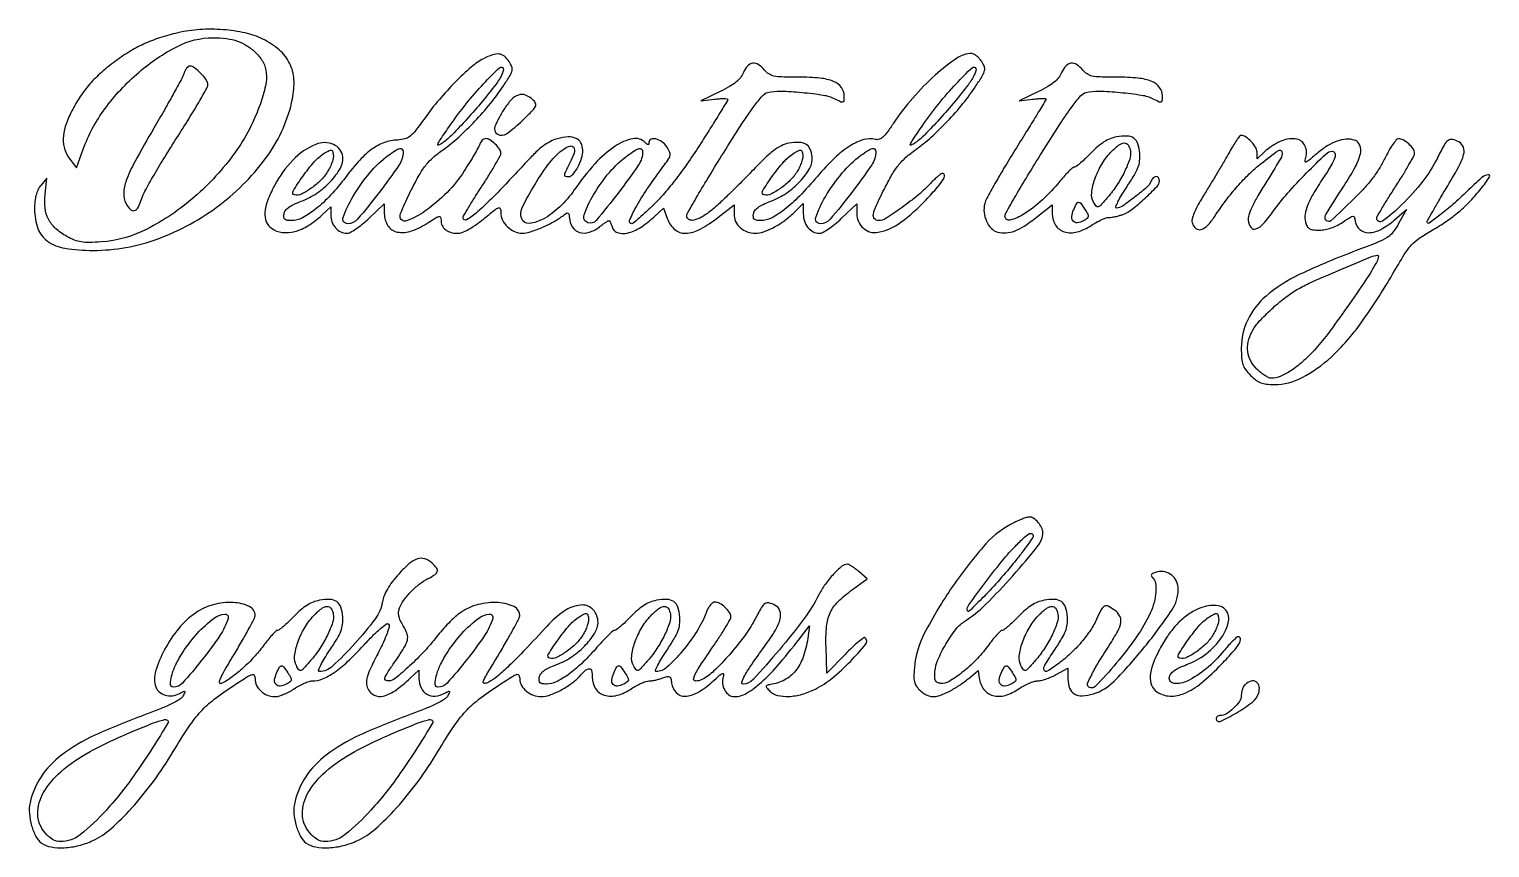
# Model space of a CAD drawing. Extents: x 50 to 514, y 34 to 706.
# Drawn here: x 50.3 to 513.9, y 446.1 to 705.7 of the extents above; entities that cross this region are included whole.
import ezdxf

# ---------------------------------------------------------------- set-up
doc = ezdxf.new("R2010")
doc.units = 0

msp = doc.modelspace()

# ---------------------------------------------------------------- linework, layer by layer
for points in [[(97.5, 704.578383, 0.021773), (91.70303, 702.966332, 0.029142), (86.621302, 700.977533, 0.029708), (81.882244, 698.445493, 0.024088), (77.119597, 695.199291, 0.022585), (72.687407, 691.529335, 0.032265), (69.135353, 687.862723, 0.033322), (66.169117, 683.865453, 0.026587), (63.507923, 679.202708, 0.040916), (61.735857, 674.812946, 0.069676), (61.095777, 670.91511, 0.08313), (61.585541, 667.495235, 0.089839), (63.160904, 664.522573), (65.321809, 661.775428), (67.44807, 667.647598, -0.072333), (74.302932, 680.443025, -0.056173), (85.064473, 692.030429, -0.058957), (97.324705, 700.28073, -0.119197), (108.569257, 703, -0.029773), (112.939409, 702.739541, -0.05372), (116.431239, 701.93522, -0.059692), (119.417814, 700.481572, -0.047443), (122.237547, 698.261221, -0.078069), (124.557469, 695.229249, -0.102681), (125.559944, 691.902233, -0.077502), (125.28307, 687.756055, -0.028335), (123.664865, 682.086521, -0.072939), (115.562903, 666.535629, -0.057506), (102.736317, 652.510996, -0.059708), (87.724165, 642.332371, -0.101628), (73.181748, 638.245117, -0.012882), (69.290423, 638.067294, -0.044154), (66.767543, 638.239998, -0.05656), (64.656841, 638.82324, -0.03237), (62.271016, 639.967837, -0.054667), (58.678528, 642.539375, -0.090837), (56.404453, 645.474711, -0.091593), (55.329884, 649.007425, -0.05639), (55.330114, 653.366696), (55.911169, 658.5), (53.955584, 656.139216, 0.059531), (53.063842, 654.756743, 0.049987), (52.458855, 653.120055, 0.041304), (52.1116, 651.116475, 0.022267), (52, 648.611722, 0.085814), (53.059522, 642.483816, 0.154655), (56.112592, 638.461815, 0.116221), (61.650396, 636.229238, 0.037849), (70.5, 635.553989, 0.088907), (91.185432, 639.250944, 0.073856), (110.813322, 650.015764, 0.07578), (126.019881, 665.68445, 0.103969), (133.862385, 683.631798, 0.065511), (134.318088, 689.78371, 0.101396), (132.958258, 694.916152, 0.100547), (129.677909, 699.129604, 0.063546), (124.455823, 702.565415, 0.059214), (118.831922, 704.534097, 0.03599), (111.854011, 705.563643, 0.034784), (104.446476, 705.600667, 0.04081)], [(194.5, 696.348754, 0.057674), (190.612456, 693.702446, 0.019096), (185.559693, 688.985192, 0.018945), (180.381063, 683.355094, 0.022199), (175.924979, 677.629804, -0.008707), (172.935234, 673.566981, -0.059812), (171.209004, 671.791366, -0.104766), (169.536594, 670.93921, -0.053556), (167.198485, 670.572752, 0.073844), (163.014139, 669.742479, 0.070005), (159.167343, 667.724702, 0.053139), (155.225286, 664.203675, 0.022199), (150.677384, 658.706597, -0.02483), (145.957899, 653.062829, -0.03782), (141.281762, 648.714428, -0.044951), (136.988611, 645.879228, -0.124084), (133.500274, 645, -0.033672), (132.153085, 645.090828, -0.152472), (131.448193, 645.420313, -0.19005), (131.142814, 646.044017, -0.057428), (131.180449, 647.117633, -0.12207), (131.630703, 648.204615, -0.075145), (132.615444, 649.188852, -0.050691), (134.22997, 650.143176, -0.01914), (136.654076, 651.151736, 0.061192), (141.608166, 653.719728, 0.054414), (146.013907, 657.500304, 0.059132), (149.056724, 661.63207, 0.155271), (149.810157, 665.192071, 0.275354), (146.863801, 669.174957, 0.200375), (141.223077, 669.180492, 0.103079), (134.042435, 664.268326, 0.069036), (128.17984, 656.186035, 0.029795), (125.946085, 651.316995, 0.075247), (125.096407, 647.523326, 0.114473), (125.55348, 644.651384, 0.144494), (127.222506, 642.556704, 0.123355), (130.605497, 641.261881, 0.095025), (134.562335, 641.536951, 0.076363), (138.868909, 643.415465, 0.047134), (143.25, 646.801253), (146, 649.374182), (146, 646.75852, 0.090108), (146.393939, 644.590342, 0.091946), (147.524434, 642.716468, 0.097124), (149.190003, 641.447817, 0.114826), (151.11427, 641, 0.126571), (152.171508, 641.271989, 0.021546), (153.962745, 642.362072, 0.022319), (156.000399, 643.861563, 0.018248), (158.042841, 645.636842), (163, 650.273684), (163, 647.20827, 0.147009), (164.156115, 643.361128, 0.201652), (167.126803, 641.376495, 0.135301), (171.686343, 641.732686, 0.059489), (177.140174, 644.474065, -0.006976), (179.432693, 645.945607, -0.092071), (180.366115, 646.310954, -0.353202), (180.826446, 646.065656, -0.100877), (181, 645.214188, 0.103558), (181.363473, 643.478078, 0.118879), (182.385833, 642.131576, 0.104863), (184.025818, 641.286564, 0.066803), (186.161086, 641, 0.089176), (187.690211, 641.27491, 0.035544), (189.636412, 642.160006, 0.029321), (191.906616, 643.572287, 0.0171), (194.461086, 645.511507, -0.003502), (198.09265, 648.427385, -0.080927), (199.249563, 649.071504, -0.42737), (199.804747, 648.795581, -0.075594), (200, 647.511507, 0.113022), (200.541782, 645.145315, 0.088957), (202.090195, 643.010983, 0.087855), (204.304479, 641.526894, 0.106195), (206.75, 641.021962, 0.074124), (209.275373, 641.419054, 0.024403), (212.812841, 642.72132, 0.024594), (216.477437, 644.494746, 0.034514), (219.538582, 646.452054, -0.013427), (220.785192, 647.325259, -0.210524), (221.285978, 647.410808, -0.296274), (221.584329, 647.089865, -0.024424), (221.732452, 645.901691, 0.127197), (222.741092, 642.939795, 0.175335), (224.971915, 641.270518, 0.151378), (228.029991, 641.286476, 0.090451), (231.272871, 643, -0.008447), (232.281509, 643.766173, -0.011881), (233.208292, 644.4125, -0.008217), (233.996919, 644.916625, -0.138971), (234.291098, 645, -0.250493), (234.506323, 644.884956, -0.03149), (234.780653, 644.4125, -0.030968), (235.054801, 643.766228, -0.020878), (235.289749, 643, 0.255154), (236.989767, 641.194893, 0.137585), (240.130008, 641.062079, 0.083296), (244.275352, 642.801973, 0.048422), (248.548721, 646.121074), (251.597442, 649.002159), (252.862333, 645.504166, 0.132981), (255.200859, 642.168103, 0.183786), (258.624887, 640.989603, 0.117934), (263.20461, 642.241382, 0.041848), (268.903741, 646.018146), (274, 650.046507), (274, 647.079957, 0.110199), (274.518464, 644.756131, 0.10038), (275.9853, 642.782375, 0.095202), (278.181548, 641.46062, 0.08821), (280.772166, 641, 0.081572), (283.371831, 641.426961, 0.039814), (286.469157, 642.755346, 0.036287), (289.70554, 644.772158, 0.032363), (292.75, 647.30812), (296, 650.392334), (296, 647.267595, 0.076621), (296.376826, 644.823019, 0.094915), (297.469091, 642.800388, 0.105447), (299.12374, 641.472528, 0.117067), (301.11427, 641, 0.126571), (302.171508, 641.271989, 0.021546), (303.962745, 642.362072, 0.022319), (306.000399, 643.861563, 0.018248), (308.042841, 645.636842), (313, 650.273684), (313, 647.20827, 0.21397), (315.076313, 642.578528, 0.235484), (319.789606, 641.298975, 0.110468), (326.957265, 644.478362, 0.04533), (334.942964, 651.598182, 0.008207), (338.586703, 655.6238, 0.04033), (340.412318, 658.082887, 0.140741), (340.788526, 659.399341, 0.413836), (340.187091, 660, 0.161046), (339.724488, 659.847032, 0.014402), (338.750204, 659.079104, 0.017597), (337.621347, 658.065826, 0.012823), (336.437091, 656.865035, -0.031588), (332.524336, 653.184552, -0.017399), (327.319588, 649.171174, -0.012254), (322.183668, 645.675806, -0.144254), (319.889991, 645, -0.224577), (318.58837, 645.615681, -0.22471), (318.239099, 647.012217, -0.060945), (319.177112, 649.854709, -0.007808), (322.012526, 655.634205, -0.014587), (324.342697, 659.890582, -0.037908), (326.331265, 662.761153, -0.043198), (328.56932, 665.078655, -0.024376), (331.639746, 667.5, 0.02875), (336.608605, 671.489394, 0.019752), (341.780141, 676.539065, 0.019398), (346.666979, 682.121764, 0.023518), (350.783569, 687.729859, 0.008058), (352.92107, 691.064161, 0.080951), (353.551243, 692.586811, 0.153232), (353.459802, 693.83298, 0.050717), (352.605154, 695.479859, 0.038538), (351.861268, 696.444151, 0.041198), (350.993396, 697.259709, 0.044971), (350.134997, 697.824688, 0.12368), (349.437109, 698, 0.152014), (344.759904, 696.544361, 0.031157), (337.872859, 691.135775, 0.031677), (330.70648, 683.883476, 0.03276), (324.600284, 675.861316, -0.012473), (322.633971, 673.048287, -0.05085), (321.234317, 671.504942, -0.094563), (320.057984, 670.793391, -0.154005), (318.902447, 670.735762, 0.136021), (315.158805, 670.681083, 0.070318), (310.862103, 668.734437, 0.050748), (305.98885, 664.895685, 0.023665), (300.47265, 659.031822, -0.015791), (294.765251, 652.770064, -0.034643), (289.940081, 648.444604, -0.046321), (285.841054, 645.822983, -0.119675), (282.451889, 645, -0.035049), (281.137008, 645.092284, -0.153752), (280.442961, 645.423494, -0.187807), (280.141968, 646.04797, -0.056967), (280.180449, 647.117633, -0.12207), (280.630703, 648.204615, -0.075145), (281.615444, 649.188852, -0.050691), (283.22997, 650.143176, -0.01914), (285.654076, 651.151736, 0.061192), (290.608166, 653.719728, 0.054414), (295.013907, 657.500304, 0.059132), (298.056724, 661.63207, 0.155271), (298.810157, 665.192071, 0.079287), (298.148367, 667.702393, 0.156788), (296.793036, 669.225889, 0.131485), (294.61357, 669.831966, 0.048841), (291.417418, 669.550485, 0.06899), (289.021323, 668.747909, 0.049041), (286.616522, 667.243666, 0.029651), (283.610485, 664.627002, 0.007312), (279.004176, 659.97655, -0.004901), (275.46318, 656.36696, -0.004917), (271.856147, 652.831664, -0.004811), (268.650578, 649.809855, -0.019543), (266.612495, 648.06798, -0.034882), (263.723586, 646.098439, -0.078806), (261.263059, 645.140251, -0.167518), (259.681232, 645.327594, -0.287813), (259, 646.413021, -0.130524), (259.263166, 647.403958, -0.001787), (262.415366, 652.874643, -0.004903), (266.170655, 659.194989, -0.003189), (270.626777, 666.425788, -0.003709), (276.498454, 675.665681, -0.014907), (280.294932, 681.175587, -0.01993), (283.017262, 684.590732, -0.154217), (284.734702, 685.648262, -0.069202), (288.728502, 686.080147, -0.015576), (295.567928, 685.658218, -0.015108), (302.34943, 684.820033, -0.077543), (305.950459, 683.674601, 0.008839), (307.935832, 682.727618, 0.178876), (308.590829, 682.67947, 0.307268), (308.928183, 683.084949, 0.024435), (309, 684.553592, 0.16588), (308.083236, 687.240887, 0.131504), (305.629049, 689.113377, 0.074424), (301.275854, 690.186404, 0.023279), (294.543979, 690.5, -0.006322), (289.22664, 690.567234, -0.044751), (286.663695, 690.862577, -0.092132), (285.045219, 691.523924, -0.079744), (283.67742, 692.75, 0.077139), (281.780316, 694.468335, 0.177509), (279.932807, 694.902203, 0.183536), (278.285641, 694.036845, 0.083024), (276.973879, 691.936939, -0.06885), (276.033135, 690.332017, -0.05497), (274.624869, 688.90131, -0.041273), (272.570035, 687.492581, -0.017372), (269.602559, 685.933566), (263.5, 682.993253), (267.75, 683.508444, -0.012245), (269.379654, 683.665609, -0.020666), (270.751562, 683.707227, -0.016135), (271.815034, 683.661185, -0.392259), (272, 683.461692, -0.137628), (271.88551, 683.05363, -0.000613), (269.514192, 679.171108, -0.002867), (266.781652, 674.76638, -0.001799), (263.537676, 669.64456, -0.009361), (259.518251, 663.601125, -0.012129), (255.597509, 658.222453, -0.013489), (251.912983, 653.676544, -0.024399), (248.62423, 650.194686, -0.004245), (246.109231, 647.820367, -0.006592), (243.895825, 645.819689, -0.00247), (241.97241, 644.143456, -0.179878), (241.586554, 644, -0.529513), (240.87307, 645.050003, -0.031881), (242.811524, 649.15838, -0.024051), (246.460527, 655.074247, -0.010047), (251.913053, 662.697619, 0.015204), (253.326509, 664.717517, 0.114688), (253.725336, 665.804076, 0.146789), (253.550903, 666.832026, 0.030123), (252.626278, 668.447619, 0.091722), (251.117692, 670.025431, 0.097557), (249.175406, 670.917127, 0.161082), (247.654023, 670.789755, 0.300551), (247, 669.8, -0.051663), (246.943785, 669.257401, -0.354955), (246.75, 669.1, -0.180052), (246.421376, 669.222304, -0.018208), (245.8, 669.8, 0.254951), (241.836485, 670.966085, 0.094498), (236.302468, 668.61608, 0.061779), (229.854489, 663.035523, 0.032835), (223.301142, 654.735481, -0.051748), (218.71815, 649.361196, -0.065208), (213.443892, 645.507041, -0.099025), (209.012393, 644.119556, -0.339848), (206.602057, 645.594638, -0.208245), (206.757083, 649.09868, -0.022348), (210.741461, 656.400328, -0.02773), (215.601709, 663.50977, -0.076318), (219.977618, 667.696877, -0.081699), (222.002264, 668.669843, -0.367337), (223.111903, 668.175464, -0.193966), (223.224065, 666.436745, -0.0382), (221.996136, 663.492422, 0.002564), (220.391018, 660.303773, 0.086613), (220.150097, 659.491783, 0.386062), (220.421667, 659.112373, 0.053225), (221.47432, 659, 0.223131), (222.889412, 659.664591, 0.049848), (224.420688, 661.93661, 0.049112), (225.604761, 664.774448, 0.074421), (226, 667.415156, 0.127164), (225.424675, 669.640717, 0.162853), (223.874103, 671.062181, 0.118617), (221.345366, 671.530129, 0.052519), (217.970939, 670.992175, 0.054382), (215.774966, 670.136163, 0.040042), (213.561627, 668.747312, 0.031249), (211.126532, 666.684126, 0.014552), (208.225116, 663.729473, -0.004479), (198.492606, 653.410567, -0.020725), (192.572486, 647.735878, -0.047907), (189.131946, 645.242837, -0.579924), (188, 645.89056, -0.132771), (188.164249, 646.498198, -0.002797), (189.7625, 649.203657, -0.006289), (191.700667, 652.352427, -0.004172), (194, 655.918616, 0.006152), (196.298783, 659.515147, 0.00885), (198.2375, 662.758828, 0.005309), (199.781294, 665.516158, 0.1256), (200, 666.373068, 0.155882), (199.579536, 667.688955, 0.047892), (198.19706, 669.283567, 0.048028), (196.523423, 670.595513, 0.143181), (195.139875, 671, 0.125224), (194.633079, 670.871052, 0.066005), (194.105018, 670.485937, 0.059213), (193.636751, 669.91923, 0.056558), (193.305778, 669.25, -0.040348), (192.835219, 668.215633, -0.004868), (191.596336, 666.038419, -0.005763), (190.066312, 663.477793, -0.004714), (188.373121, 660.774403, -0.052601), (182.927646, 653.958369, -0.04419), (175.871954, 647.975698, -0.065734), (170.079809, 644.933074, -0.521628), (168, 646.384205, -0.096268), (168.171732, 647.267889, -0.00635), (169.178679, 649.672377, -0.009007), (170.475555, 652.520403, -0.0066), (172.012526, 655.634205, -0.014587), (174.342697, 659.890582, -0.037908), (176.331265, 662.761153, -0.043198), (178.56932, 665.078655, -0.024376), (181.639746, 667.5, 0.02875), (186.608605, 671.489394, 0.019752), (191.780141, 676.539065, 0.019398), (196.666979, 682.121764, 0.023518), (200.783569, 687.729859, 0.008058), (202.92107, 691.064161, 0.080951), (203.551243, 692.586811, 0.153232), (203.459802, 693.83298, 0.050717), (202.605154, 695.479859, 0.077733), (201.102629, 697.141369, 0.144405), (199.438593, 697.832436, 0.111584), (197.357913, 697.591142, 0.036202)], [(99.430095, 691.75, -0.047355), (98.808338, 690.271809, -0.002426), (96.325807, 685.702035, -0.003848), (93.302361, 680.299282, -0.00278), (89.851858, 674.320757, 0.006558), (83.807048, 663.661966, 0.037263), (81.100516, 657.73368, 0.077168), (80.288335, 653.722155, 0.135095), (81.032015, 650.440179, 0.063552), (82.395737, 648.523203, 0.290982), (83.655995, 648.18902, 0.203294), (84.853197, 649.214397, 0.035679), (86.005826, 652.017652, -0.046014), (87.035831, 654.382717, -0.005569), (89.82791, 659.329621, -0.006578), (93.296669, 665.140961, -0.005374), (97.155211, 671.267652, 0.004347), (100.920396, 677.218971, 0.006504), (104.096152, 682.488356, 0.003046), (106.702449, 687.00584, 0.128303), (106.989326, 688.075686, 0.157345), (106.503596, 689.616635, 0.037968), (104.771784, 691.700538, 0.037771), (102.750425, 693.495006, 0.164075), (101.252936, 694, 0.163202), (100.773647, 693.839277, 0.060772), (100.256235, 693.339062, 0.05199), (99.782307, 692.61096, 0.042428)], [(198.402828, 688.217743, -0.013573), (194.188276, 682.89951, -0.009943), (189.238895, 677.224014, -0.008968), (184.540277, 672.230538, -0.044805), (181.623118, 669.731637, -0.044079), (180.233855, 668.916382, -0.685684), (179.952291, 669.183744, -0.051226), (180.727812, 670.626546, -0.002324), (183.903788, 675.266726, -0.018494), (188.980364, 682.058868, -0.018754), (194.522496, 688.424712, -0.012518), (199.545154, 693.513341, -0.550412), (200.756053, 693.217743, -0.16388), (200.756178, 692.496286, -0.028806), (200.243042, 691.220063, -0.02855), (199.437657, 689.73515, -0.022237)], [(348.402828, 688.217743, -0.013573), (344.188276, 682.89951, -0.009943), (339.238895, 677.224014, -0.008968), (334.540277, 672.230538, -0.044805), (331.623118, 669.731637, -0.044079), (330.233855, 668.916382, -0.685684), (329.952291, 669.183744, -0.051226), (330.727812, 670.626546, -0.002324), (333.903788, 675.266726, -0.018494), (338.980364, 682.058868, -0.018754), (344.522496, 688.424712, -0.012518), (349.545154, 693.513341, -0.550412), (350.756053, 693.217743, -0.16388), (350.756178, 692.496286, -0.028806), (350.243042, 691.220063, -0.02855), (349.437657, 689.73515, -0.022237)], [(377.973879, 691.936939, -0.06885), (377.033135, 690.332017, -0.05497), (375.624869, 688.90131, -0.041273), (373.570035, 687.492581, -0.017372), (370.602559, 685.933566), (364.5, 682.993253), (368.75, 683.508444, -0.010492), (370.379689, 683.671382, -0.017705), (371.751562, 683.730768, -0.012078), (372.835524, 683.7131, -0.402414), (373, 683.541832, -0.136862), (372.901096, 683.187272, -0.000361), (370.246039, 678.805692, -0.002184), (367.218956, 673.86706, -0.001356), (363.624814, 668.095379, 0.004533), (359.984109, 662.165273, 0.006103), (356.803118, 656.727859, 0.004287), (354.238291, 652.126931, 0.063604), (353.567175, 650.411624, 0.089781), (353.38037, 647.620289, 0.077682), (354.156764, 644.785336, 0.084118), (355.673044, 642.521726, 0.142668), (357.626589, 641.378872, 0.077069), (360.349691, 641.127441, 0.075023), (363.047985, 641.706871, 0.055418), (366.080417, 643.254936, 0.021542), (369.903741, 646.018146), (375, 650.046507), (375, 647.178241, 0.143397), (376.064396, 643.543195, 0.180119), (378.850041, 641.448849, 0.141232), (382.919068, 641.417722, 0.080995), (387.404862, 643.5, -0.021456), (388.954013, 644.456897, -0.022213), (390.561988, 645.265625, -0.022603), (392.010359, 645.838064, -0.082987), (392.979309, 646, 0.037383), (393.884063, 646.06774, 0.01644), (395.065713, 646.285622, 0.016164), (396.309634, 646.599994, 0.020866), (397.427227, 646.972332, 0.075251), (400.35768, 648.625155, 0.020096), (404.451868, 652.101355, 0.01467), (408.275892, 655.835236, 0.194391), (409, 657.62736, 0.153658), (408.693638, 658.600716, 0.262771), (407.947128, 658.958572, 0.187255), (407.025975, 658.528127, 0.099584), (406.342149, 657.449243, -0.122334), (405.079206, 655.641728, -0.014485), (401.268692, 652.50634, -0.013128), (397.272117, 649.572238, -0.152933), (395.444993, 649, -0.518943), (395.189925, 649.3623, -0.025912), (395.850062, 650.942299, -0.023597), (397.005564, 653.084022, -0.012189), (398.638824, 655.652865, 0.011479), (400.994465, 659.346302, 0.043088), (402.210661, 661.809299, 0.062852), (402.744828, 663.927732, 0.049144), (402.800028, 666.30102, 0.059098), (402.199962, 669.371248, 0.161802), (400.910919, 671.132178, 0.151769), (398.762034, 671.836756, 0.050094), (395.413241, 671.553081, 0.049712), (393.377432, 670.958953, 0.044966), (391.424986, 669.95939, 0.038524), (389.432188, 668.47552, 0.022236), (387.266825, 666.411166, -0.010429), (385.576026, 664.721276, -0.01479), (383.998119, 663.29578, -0.010786), (382.643403, 662.192304, -0.167021), (382.083774, 662, 0.182134), (381.54198, 661.79587, 0.012611), (380.322236, 660.668958, 0.016636), (378.912436, 659.204684, 0.011676), (377.420916, 657.468793, -0.034387), (371.860361, 651.56208, -0.045365), (366.004105, 647.052936, -0.077218), (361.639632, 645.148929, -0.491727), (360, 646.413021, -0.130524), (360.263166, 647.403958, -0.001787), (363.415366, 652.874643, -0.004903), (367.170655, 659.194989, -0.003189), (371.626777, 666.425788, -0.003709), (377.498454, 675.665681, -0.014907), (381.294932, 681.175587, -0.01993), (384.017262, 684.590732, -0.154217), (385.734702, 685.648262, -0.069202), (389.728502, 686.080147, -0.015576), (396.567928, 685.658218, -0.015108), (403.34943, 684.820033, -0.077543), (406.950459, 683.674601, 0.008839), (408.935832, 682.727618, 0.178876), (409.590829, 682.67947, 0.307268), (409.928183, 683.084949, 0.024435), (410, 684.553592, 0.16588), (409.083236, 687.240887, 0.131504), (406.629049, 689.113377, 0.074424), (402.275854, 690.186404, 0.023279), (395.543979, 690.5, -0.006322), (390.22664, 690.567234, -0.044751), (387.663695, 690.862577, -0.092132), (386.045219, 691.523924, -0.079744), (384.67742, 692.75, 0.077139), (382.780316, 694.468335, 0.177509), (380.932807, 694.902203, 0.183536), (379.285641, 694.036845, 0.083024)], [(200.950653, 680.261135, 0.043161), (198.119349, 674.808147, 0.37542), (198.925459, 672.42082, 0.295675), (201.818338, 672.56005, 0.036656), (206.894115, 676.803647, 0.005966), (210.040726, 679.926125, 0.079105), (210.986795, 681.252901, 0.233126), (210.990268, 682.249306, 0.09545), (210.155023, 683.359707, 0.094414), (207.787819, 684.802249, 0.172621), (205.554248, 684.840556, 0.128131), (203.327602, 683.383004, 0.042813)], [(169, 666.871727, -0.150617), (167.706547, 662.67529, -0.014478), (161.365155, 653.921517, -0.012201), (154.495499, 645.431291, -0.219978), (151.399657, 644, -0.517189), (149.956314, 646.038133, -0.049418), (153.011252, 652.575067, -0.040244), (158.379178, 660.15206, -0.059657), (164.300393, 665.721623, -0.015413), (166.567806, 667.288904, -0.083689), (167.935254, 667.878363, -0.263938), (168.67277, 667.669398, -0.197144)], [(245, 666.871727, -0.151086), (243.695168, 662.652122, -0.014154), (237.232919, 653.753774, -0.010477), (230.214956, 645.028516, -0.309875), (227.614711, 644.304716, -0.419327), (226.40253, 646.832244, -0.046992), (229.419976, 653.227775, -0.043187), (234.491017, 660.314867, -0.057004), (240.300393, 665.721623, -0.015413), (242.567806, 667.288904, -0.083689), (243.935254, 667.878363, -0.263938), (244.67277, 667.669398, -0.197144)], [(319, 666.871727, -0.150617), (317.706547, 662.67529, -0.014478), (311.365155, 653.921517, -0.012201), (304.495499, 645.431291, -0.219978), (301.399657, 644, -0.517189), (299.956314, 646.038133, -0.049418), (303.011252, 652.575067, -0.040244), (308.379178, 660.15206, -0.059657), (314.300393, 665.721623, -0.015413), (316.567806, 667.288904, -0.083689), (317.935254, 667.878363, -0.263938), (318.67277, 667.669398, -0.197144)], [(399.823738, 667.139719, -0.118531), (399.58294, 664.474202, -0.032248), (397.961177, 660.534776, -0.031567), (395.537726, 656.283593, -0.032907), (392.628657, 652.433151, -0.005632), (390.378103, 649.888164, -0.125257), (389.562667, 649.346617, -0.324899), (388.922362, 649.538572, -0.039986), (388.08503, 650.84112, -0.154216), (387.524475, 653.830295, -0.053207), (388.525197, 658.163547, -0.049631), (390.640699, 662.746554, -0.056184), (393.546976, 666.618487, -0.034298), (396.023244, 668.907363, -0.149773), (397.854586, 669.639223, -0.276097), (399.113089, 669.022083, -0.107976)], [(431.233854, 666.75, -0.005167), (429.784303, 664.202906, -0.00215), (427.777155, 660.793086, -0.002127), (425.596041, 657.15918, -0.002748), (423.561687, 653.843484, 0.01018), (421.365119, 650.141069, 0.029457), (420.052658, 647.466586, 0.042906), (419.413673, 645.482399, 0.134076), (419.470329, 644.093484, 0.155234), (420.613603, 642.476178, 0.240485), (422.262502, 642.183893, 0.130013), (424.320787, 643.460453, 0.043937), (426.527449, 646.25, -0.015676), (430.100844, 651.332501, -0.018752), (433.787974, 655.876812, -0.020071), (437.547802, 659.838411, -0.025425), (441.339798, 663.167932, -0.012349), (446.801142, 667.276854, -0.555003), (447.886118, 666.827013, -0.177988), (447.471993, 664.648815, -0.005114), (442.451451, 656.467373, 0.009952), (440.004856, 652.392504, 0.022265), (438.349221, 649.183354, 0.02781), (437.368133, 646.699426, 0.109643), (437.201451, 645.073331, 0.132116), (438.092873, 642.83485, 0.336181), (439.673522, 642.379491, 0.122582), (442.053004, 644.049935, 0.02375), (445.329106, 648.208309, -0.026649), (449.682771, 653.669059, -0.013374), (455.71827, 660.107539, -0.006658), (461.894511, 666.188558, -0.193438), (463.913446, 667, -0.327061), (464.731096, 666.401094, -0.160041), (464.716149, 665.038818, -0.052949), (463.557166, 662.53922, -0.011696), (461.031159, 658.540015, 0.011946), (457.788404, 653.400359, 0.03937), (456.009512, 649.812243, 0.061587), (455.268218, 647.009198, 0.095647), (455.405772, 644.519411, 0.057324), (455.904087, 643.197241, 0.144485), (456.607345, 642.460183, 0.106956), (457.743303, 642.097836, 0.023923), (459.786918, 642, 0.045534), (461.598635, 642.165334, 0.03552), (463.513217, 642.660372, 0.034187), (465.417624, 643.448485, 0.034044), (467.199663, 644.489707, -0.005071), (469.667339, 646.130201, -0.122702), (470.443229, 646.398028, -0.351011), (470.889232, 646.101368, -0.040251), (471.181798, 644.841834, 0.177123), (472.639784, 642.162741, 0.191181), (475.430153, 641.16312, 0.1174), (479.328823, 642.231777, 0.053884), (483.677803, 645.264449), (487.392286, 648.5), (484.946143, 644.044042, -0.04047), (483.15604, 641.329217, -0.085137), (481.291826, 639.636931, -0.046778), (478.330978, 638.118956, -0.005668), (471.5, 635.477956, 0.020199), (453.632148, 627.966123, 0.0661), (442.867104, 621.060328, 0.104766), (437.061474, 613.574272, 0.113197), (435, 604.585219, 0.016776), (435.109616, 601.31913, 0.064679), (435.504665, 599.33233, 0.080226), (436.346687, 597.73669, 0.034946), (437.923077, 595.923077, 0.03371), (439.632871, 594.429501, 0.070232), (441.173419, 593.567025, 0.065916), (442.955569, 593.133739, 0.026721), (445.456321, 593, 0.121998), (454.303997, 595.191414, 0.066224), (463.491331, 601.720515, 0.049481), (473.045614, 612.574177, 0.024511), (483.018615, 628, -0.007475), (486.756535, 634.237797, -0.044472), (489.033476, 637.272495, -0.060458), (491.512396, 639.435501, -0.020721), (495.570061, 641.952631, 0.022407), (500.043633, 644.748686, 0.025078), (504.077269, 647.83781, 0.025354), (507.742713, 651.282814, 0.023965), (511.114043, 655.143991, 0.021848), (513.803094, 658.861971, 0.659885), (513.332343, 659.574086, 0.137723), (511.259063, 658.563293, 0.010845), (506.722656, 654.345343, -0.011539), (502.1884, 650.141115, -0.017068), (498.007845, 646.687666, -0.013751), (494.616862, 644.221449, -0.603549), (494, 644.546324, -0.127832), (494.125792, 645.030306, -0.001479), (495.7625, 647.945901, -0.004396), (497.700336, 651.304847, -0.002841), (500, 655.16093, 0.009428), (504.03679, 662.137105, 0.059492), (505.583761, 665.934208, 0.153267), (505.498322, 668.297608, 0.186906), (504.065741, 669.964816, 0.067185), (502.01496, 670.730254, 0.223185), (500.645018, 670.429494, 0.104782), (499.363345, 668.928395, 0.01011), (497.147144, 664.647328, -0.053095), (492.642441, 657.518687, -0.03078), (485.869032, 649.968007, -0.037355), (479.83045, 644.846676, -0.612937), (478, 645.77888, -0.133108), (478.14631, 646.318732, -0.00215), (479.7625, 649.054365, -0.005458), (481.700504, 652.223591, -0.003574), (484, 655.835721, 0.005891), (486.29883, 659.484025, 0.008509), (488.2375, 662.766681, 0.004985), (489.786213, 665.558453, 0.124768), (490, 666.401854, 0.158396), (489.55801, 667.762055, 0.053079), (488.140169, 669.33235, 0.053058), (486.400868, 670.585378, 0.139289), (484.921259, 670.949796, 0.211837), (484.210785, 670.604132, 0.022441), (483.06103, 669.109187, 0.02462), (481.804735, 667.112055, 0.017319), (480.584374, 664.754391, -0.029354), (478.863626, 661.617239, -0.023398), (476.661133, 658.446917, -0.021178), (473.941169, 655.193381, -0.015404), (470.65868, 651.804594, -0.00655), (463.437246, 644.976267, -0.440413), (461.922746, 645.105889, -0.312743), (461.830398, 646.970056, -0.005547), (467.518304, 655.886949, 0.018992), (471.166276, 661.959982, 0.067756), (472.792056, 666.181152, 0.146102), (472.6337, 668.916934, 0.232956), (470.977529, 670.507132, 0.093793), (468.337788, 670.826214, 0.06782), (465.427605, 670.229685, 0.056658), (462.313133, 668.722119, 0.036001), (459.068088, 666.326286, -0.002691), (456.235902, 663.928327, -0.109682), (455.523582, 663.558669, -0.541619), (455.241693, 663.812245, -0.022844), (455.562494, 665.392972, 0.196091), (455.036029, 669.092319, 0.240546), (452.133907, 670.952662, 0.136809), (447.307469, 670.104232, 0.073336), (442.25, 666.700723), (440, 664.651372), (440, 666.768982, 0.14354), (439.5511, 668.300443, 0.051816), (438.121457, 670.090939, 0.05181), (436.35924, 671.545145, 0.147659), (434.852603, 672, 0.237044), (434.465327, 671.805467, 0.009076), (433.499862, 670.457813, 0.014558), (432.402348, 668.761956, 0.009555)], [(145.021245, 660.534375, -0.060123), (142.835008, 657.795606, -0.04119), (139.775754, 655.246501, -0.040661), (136.672593, 653.423819, -0.168219), (134.543767, 653.174719, -0.513727), (134.041314, 654.347325, -0.019166), (137.135172, 659.042478, -0.024951), (140.857063, 663.732057, -0.075494), (143.968382, 666.349197, -0.011708), (145.535753, 667.257521, -0.163151), (146.169739, 667.371812, -0.287068), (146.555582, 667.044045, -0.036315), (146.821652, 665.932276, -0.091162), (146.80236, 664.943873, -0.030159), (146.425464, 663.536353, -0.028878), (145.809683, 661.993184, -0.029048)], [(294.021245, 660.534375, -0.060123), (291.835008, 657.795606, -0.04119), (288.775754, 655.246501, -0.040661), (285.672593, 653.423819, -0.168219), (283.543767, 653.174719, -0.513727), (283.041314, 654.347325, -0.019166), (286.135172, 659.042478, -0.024951), (289.857063, 663.732057, -0.075494), (292.968382, 666.349197, -0.011708), (294.535753, 667.257521, -0.163151), (295.169739, 667.371812, -0.287068), (295.555582, 667.044045, -0.036315), (295.821652, 665.932276, -0.091162), (295.80236, 664.943873, -0.030159), (295.425464, 663.536353, -0.028878), (294.809683, 661.993184, -0.029048)], [(385.38499, 648.535184, -0.016822), (386.31786, 647.001266, -0.163677), (386.458149, 646.264988, -0.209068), (386.105268, 645.687346, -0.02971), (384.89264, 644.942543, -0.094308), (382.958727, 644.337234, -0.246726), (381.641756, 644.845785, -0.214016), (381.193263, 646.312115, -0.075815), (381.805687, 648.472874, -0.015652), (382.78582, 650.456995, -0.272258), (383.376766, 650.818525, -0.243772), (384.026483, 650.495967, -0.012933)], [(477.877304, 631.75, -0.025615), (474.552772, 626.188373, -0.006418), (468.556782, 617.477004, -0.006468), (462.329844, 608.911389, -0.024738), (458.125927, 603.828162, -0.026212), (454.414654, 600.171992, -0.037487), (450.738669, 597.374192, -0.043831), (447.345686, 595.573017, -0.100441), (444.521948, 595, -0.112176), (443.684505, 595.190276, -0.029848), (442.479764, 595.858654, -0.028712), (441.165215, 596.804282, -0.026104), (439.923077, 597.923077, -0.074519), (437.986951, 600.541849, -0.090947), (437.069013, 603.442621, -0.087445), (437.22354, 606.570387, -0.063445), (438.423223, 609.851529, -0.064824), (440.396401, 612.694549, -0.020215), (444.043883, 616.406722, -0.020629), (448.28458, 620.070284, -0.02996), (452.333151, 622.908095, -0.032927), (456.536223, 625.126391, -0.004047), (466.05822, 629.284181, -0.001958), (476.161581, 633.552094, -0.096317), (478.285184, 633.990822, -0.368317), (478.491469, 633.819138, -0.087961), (478.489258, 633.336367, -0.051181), (478.279385, 632.612845, -0.025745)], [(363, 549.273372, 0.09957), (353.94487, 542.442947, 0.030813), (343.366739, 528.937605, 0.030931), (334.510675, 514.196841, 0.096135), (331.238407, 503.129344, 0.018411), (331.081712, 500.475497, 0.063239), (331.260805, 498.762172, 0.085236), (331.823853, 497.432372, 0.053755), (332.883924, 496.116076, 0.042599), (333.844866, 495.306273, 0.036291), (334.98049, 494.621597, 0.037871), (336.112576, 494.150549, 0.079817), (337.04966, 494, 0.085973), (339.294506, 494.388866, 0.031372), (342.268635, 495.666588, 0.029429), (345.4728, 497.532508, 0.027801), (348.5, 499.794699), (351.5, 502.30801), (351.841175, 499.904005, 0.12255), (353.299038, 496.304884, 0.171004), (356.135406, 494.350566, 0.140838), (360.029704, 494.409947, 0.07543), (364.404862, 496.5, -0.024932), (365.978309, 497.456862, -0.024003), (367.658899, 498.265625, -0.024734), (369.20655, 498.832439, -0.075546), (370.309218, 499, 0.060571), (371.415853, 499.134555, 0.020575), (372.974588, 499.588071, 0.020114), (374.671808, 500.235646, 0.021824), (376.264809, 501.001943), (380, 503.003885), (380, 499.537126, 0.091194), (380.529739, 496.656819, 0.17283), (382.041492, 494.883874, 0.145456), (384.55448, 494.285962, 0.059018), (388.055394, 494.89845, 0.127351), (394.678437, 498.908538, 0.02302), (404.322886, 509.750942, 0.021995), (412.933642, 521.389378, 0.149344), (415, 528.153179, 0.108755), (414.464598, 530.585571, 0.113272), (412.961136, 532.527162, 0.115962), (410.793466, 533.588795, 0.118153), (408.39565, 533.563166, 0.022832), (407.11927, 533.180108, 0.133492), (406.547124, 532.786469, 0.278459), (406.472562, 532.323239, 0.100798), (406.855355, 531.744645, -0.155732), (407.76244, 529.986951, -0.058776), (407.902367, 527.19182, -0.050615), (407.338273, 523.876638, -0.041403), (406.096347, 520.5, -0.043042), (401.775354, 512.97475, -0.023998), (395.330902, 504.589235, -0.015425), (388.746268, 497.29164, -0.42022), (386.399046, 497.267621, -0.307185), (386.219802, 498.203021, -0.017052), (387.55443, 501.031759, -0.018066), (389.719459, 504.892604, -0.006649), (393.041177, 510.185003, 0.016955), (395.819157, 514.820595, 0.088469), (396.778856, 517.627026, 0.169606), (396.402315, 519.661663, 0.110642), (394.777494, 521.443296, 0.033109), (392.726686, 522.686083, 0.235851), (391.599583, 522.703429, 0.161631), (390.650508, 521.786197, 0.014295), (389.171178, 518.75, -0.042053), (387.127965, 515.087332, -0.028247), (384.22831, 511.268147, -0.027318), (380.774361, 507.637675, -0.030263), (377.05572, 504.536017, -0.018034), (373.411934, 502.050597, -0.483632), (372.448059, 502.38981, -0.224239), (372.620071, 503.951425, -0.009954), (375.638824, 508.652865, 0.011479), (377.994465, 512.346302, 0.043088), (379.210661, 514.809299, 0.062852), (379.744828, 516.927732, 0.049144), (379.800028, 519.30102, 0.059098), (379.199962, 522.371248, 0.161802), (377.910919, 524.132178, 0.151769), (375.762034, 524.836756, 0.050094), (372.413241, 524.553081, 0.049712), (370.377432, 523.958953, 0.044966), (368.424986, 522.95939, 0.038524), (366.432188, 521.47552, 0.022236), (364.266825, 519.411166, -0.01023), (362.57734, 517.72125, -0.014553), (361.003471, 516.29578, -0.010486), (359.652469, 515.190064, -0.167777), (359.101993, 515, 0.197641), (358.574647, 514.783076, 0.0118), (357.356418, 513.518401, 0.016279), (355.954103, 511.888692, 0.01119), (354.467891, 509.956258, -0.03499), (350.743054, 505.562387, -0.032653), (346.3596, 501.620691, -0.031427), (342.188601, 498.740943, -0.17265), (339.549517, 498.20733, -0.079655), (338.520519, 498.527214, -0.170332), (337.946971, 499.115164, -0.10738), (337.715943, 500.140431, -0.022185), (337.784186, 502.000609, -0.083184), (338.718259, 505.704785, -0.02922), (341.217482, 510.607507, -0.02908), (344.258414, 515.168984, -0.087545), (346.984841, 517.708981, 0.050524), (353.815811, 523.191576, 0.017542), (362.513029, 532.371094, 0.011822), (370.553025, 541.922269, 0.170643), (372, 546.03858, 0.116577), (371.624972, 547.625228, 0.063744), (370.504251, 549.29354, 0.0652), (369.049499, 550.573939, 0.153909), (367.678571, 550.97723, 0.070274), (367.01667, 550.870661, 0.012326), (365.81808, 550.467329, 0.013154), (364.426411, 549.918631, 0.011477)], [(369, 545.065512, -0.151351), (368.811733, 544.457804, -0.004541), (367.273511, 542.256598, -0.008639), (365.374758, 539.6865, -0.005815), (363.122589, 536.815512, -0.012494), (358.335977, 531.153457, -0.01227), (353.244335, 525.702564, -0.006834), (348.635816, 521.132079, -0.661757), (348, 521.402101, -0.158044), (348.55669, 523.119295, -0.003723), (353.635865, 530.02097, -0.008962), (358.788544, 536.662747, -0.02261), (362.835842, 541.25, -0.009557), (365.814237, 544.217255, -0.052586), (367.603715, 545.604174, -0.222862), (368.534339, 545.712334, -0.322519)], [(167.586008, 532.884437, 0.019542), (165.532064, 530.41214, 0.030597), (163.987381, 528.119915, 0.035957), (162.937986, 526.001429, 0.057432), (162.39338, 524.058601, -0.120347), (160.163245, 518.75585, -0.024709), (153.674672, 510.846786, -0.021756), (146.525702, 503.619759, -0.189035), (142.394516, 502, -0.524465), (142.152861, 502.349657, -0.023107), (142.84555, 503.954279, -0.022371), (144.013386, 506.099841, -0.011878), (145.638824, 508.652865, 0.011479), (147.994465, 512.346302, 0.043088), (149.210661, 514.809299, 0.062852), (149.744828, 516.927732, 0.049144), (149.800028, 519.30102, 0.059098), (149.199962, 522.371248, 0.161802), (147.910919, 524.132178, 0.151769), (145.762034, 524.836756, 0.050094), (142.413241, 524.553081, 0.049712), (140.377432, 523.958953, 0.044966), (138.424986, 522.95939, 0.038524), (136.432188, 521.47552, 0.022236), (134.266825, 519.411166, -0.01023), (132.57734, 517.72125, -0.014553), (131.003471, 516.29578, -0.010486), (129.652469, 515.190064, -0.167777), (129.101993, 515, 0.196894), (128.575818, 514.784442, 0.012099), (127.374388, 513.542881, 0.016512), (125.991833, 511.940075, 0.011377), (124.529065, 510.039594, -0.027133), (121.611882, 506.486841, -0.024185), (118.218149, 503.124807, -0.024956), (114.665687, 500.237681, -0.037436), (111.276928, 498.123922, -0.512144), (110.749378, 498.387774, -0.145218), (110.889836, 499.478941, -0.027011), (112.32546, 502.302036, -0.004146), (115.525414, 507.729228, 0.004492), (118.005343, 511.94191, 0.006654), (120.096397, 515.682291, 0.003303), (121.800927, 518.879116, 0.121076), (121.998486, 519.678571, 0.289333), (120.165795, 522.588807, 0.100532), (115.137951, 523.846523, 0.07671), (108.691031, 523.14499, 0.086339), (103.039204, 520.527169, 0.069561), (97.762195, 515.661041, 0.048737), (93.259807, 508.930604, 0.05021), (90.432154, 502.087732, 0.150842), (90.471669, 497.089263, 0.14346), (91.548436, 495.48908, 0.105654), (93.450904, 494.491402, 0.095871), (95.764165, 494.302913, 0.095676), (97.982553, 494.990663, -0.007122), (99.320506, 495.682383, -0.276083), (99.642092, 495.657949, -0.367404), (99.712109, 495.386038, -0.009808), (99.10589, 494.197857, -0.133619), (98.125481, 493.16025, -0.020804), (95.634878, 491.778641, -0.019386), (92.200972, 490.219974, -0.009891), (87.780196, 488.517782, 0.019124), (71.178839, 481.771072, 0.056027), (60.578301, 475.471629, 0.082657), (54.085718, 468.609512, 0.095365), (50.560961, 460.333679, 0.074011), (50.33908, 456.910931, 0.049473), (51.05041, 453.043238, 0.050783), (52.434159, 449.60105, 0.119585), (54.251192, 447.536612, 0.11259), (57.233684, 446.321866, 0.053159), (61.406379, 446.086594, 0.048607), (66.052189, 446.774638, 0.047949), (70.500152, 448.348008, 0.072206), (76.171897, 452.063788, 0.027918), (82.870632, 458.690118, 0.025836), (89.728903, 467.113298, 0.022739), (96, 476.556438, -0.011521), (101.005531, 484.473598, -0.038666), (104.7843, 489.301272, -0.044147), (108.990055, 493.150335, -0.018606), (115.25, 497.578849, -0.003528), (119.591974, 500.370721, -0.066821), (121.057087, 501.044313, -0.361928), (121.727633, 500.763154, -0.120387), (122, 499.648336, 0.114579), (122.486899, 497.551493, 0.093958), (123.870667, 495.707195, 0.090268), (125.890648, 494.441633, 0.095197), (128.189194, 494, 0.069523), (129.415931, 494.171402, 0.026197), (131.059378, 494.734375, 0.025344), (132.808525, 495.543114, 0.028124), (134.404862, 496.5, -0.023196), (135.96609, 497.456872, -0.023154), (137.610154, 498.265625, -0.023746), (139.107519, 498.835027, -0.07914), (140.14328, 499, 0.099758), (143.433497, 499.663047, 0.051348), (147.136139, 501.687352, 0.038613), (151.362902, 505.106166, 0.018152), (156.293994, 510.11883, -0.009535), (159.321811, 513.30473, -0.021283), (161.768942, 515.580837, -0.019948), (163.670489, 517.077325, -0.368506), (164.378951, 517.021049, -0.270681), (164.581738, 516.248518, -0.019506), (163.878015, 514.059121, -0.021091), (162.694923, 511.198652, -0.010159), (160.952366, 507.633878, 0.006446), (158.505899, 502.721891, 0.042398), (157.52708, 500.156188, 0.087331), (157.334696, 498.339264, 0.089941), (157.77891, 496.585895, 0.169415), (159.784523, 494.489078, 0.179139), (162.60718, 494.155983, 0.096527), (166.40203, 495.894132, 0.03064), (171.25, 499.840452), (174, 502.374182), (174, 499.75852, 0.108871), (174.656841, 496.777675, 0.154985), (176.475138, 494.791497, 0.151703), (179.139037, 494.193384, 0.103151), (182.141435, 495.075694, -0.008746), (183.350531, 495.695826, -0.307921), (183.649131, 495.653442, -0.332944), (183.703843, 495.368308, -0.009544), (183.10589, 494.197857, -0.133619), (182.125481, 493.16025, -0.020804), (179.634878, 491.778641, -0.019386), (176.200972, 490.219974, -0.009891), (171.780196, 488.517782, 0.019124), (155.178839, 481.771072, 0.056027), (144.578301, 475.471629, 0.082657), (138.085718, 468.609512, 0.095365), (134.560961, 460.333679, 0.074011), (134.33908, 456.910931, 0.049473), (135.05041, 453.043238, 0.050783), (136.434159, 449.60105, 0.119585), (138.251192, 447.536612, 0.11259), (141.233684, 446.321866, 0.053159), (145.406379, 446.086594, 0.048607), (150.052189, 446.774638, 0.047949), (154.500152, 448.348008, 0.072206), (160.171897, 452.063788, 0.027918), (166.870632, 458.690118, 0.025836), (173.728903, 467.113298, 0.022739), (180, 476.556438, -0.011521), (185.005531, 484.473598, -0.038666), (188.7843, 489.301272, -0.044147), (192.990055, 493.150335, -0.018606), (199.25, 497.578849, -0.003222), (203.69792, 500.442689, -0.070485), (205.105204, 501.079374, -0.380613), (205.752124, 500.772255, -0.100384), (206, 499.550052, 0.133217), (206.543977, 497.544591, 0.08868), (208.0992, 495.722874, 0.082275), (210.318007, 494.443399, 0.089965), (212.762344, 494, 0.087533), (215.433061, 494.471162, 0.033848), (218.882684, 495.998912, 0.033596), (222.29405, 498.098662, 0.050272), (224.924314, 500.402682, -0.020319), (227.001268, 502.454062, -0.20252), (228.129898, 502.851949, -0.345919), (228.813625, 502.244037, -0.044519), (229, 500.154988, 0.144158), (230.066086, 496.534211, 0.179794), (232.854101, 494.448338, 0.140757), (236.924098, 494.420431, 0.081029), (241.404862, 496.5, -0.021456), (242.954013, 497.456897, -0.022213), (244.561988, 498.265625, -0.022603), (246.010359, 498.838064, -0.082987), (246.979309, 499, 0.036829), (247.880606, 499.066477, 0.016519), (249.049823, 499.279581, 0.01625), (250.276288, 499.587288, 0.021255), (251.373132, 499.951765, -0.026377), (252.820815, 500.416423, -0.199528), (253.517175, 500.321099, -0.205183), (253.929574, 499.762694, -0.028025), (254.188232, 498.302627, 0.163789), (255.628857, 495.274004, 0.212721), (258.447463, 494.138685, 0.125299), (262.489004, 495.325305, 0.05), (267.171469, 498.773877, -0.005574), (269.43878, 500.776809, -0.074132), (270.377465, 501.371119, -0.526862), (270.706029, 501.168144, -0.088968), (270.590859, 500.28627, 0.104418), (270.377169, 498.140284, 0.099946), (271.04104, 496.053915, 0.110839), (272.384959, 494.546348, 0.156753), (274.084844, 494, 0.137167), (277.970874, 495.086516, 0.047401), (282.689023, 498.599375, 0.032978), (288.445423, 504.534251, 0.012295), (295.748664, 513.572675), (297.997327, 516.5), (297.398115, 512.5, -0.046277), (295.927976, 506.523184, -0.08622), (293.519039, 502.172665, -0.100762), (290.081905, 499.322874, -0.083695), (285.571407, 497.80609, 0.019427), (284.410996, 497.575393, 0.322829), (284.168325, 497.293729, 0.211436), (284.312575, 496.872735, 0.009642), (285.392836, 495.75, 0.140276), (287.838559, 494.392673, 0.068567), (291.420357, 494.065808, 0.058469), (295.598942, 494.751814, 0.04741), (299.828887, 496.413291, 0.054161), (305.124674, 499.862073, 0.028469), (310.920028, 505.179098, 0.020754), (315.753269, 510.579954, 0.386107), (315.651337, 512.681996, 0.374859), (315.194539, 512.713154, 0.01046), (313.520032, 511.386218, 0.016519), (311.52118, 509.618661, 0.009965), (309.265879, 507.400788), (303.5, 501.5), (303.20851, 509.814834, -0.030197), (303.37258, 516.290031, -0.087138), (304.52041, 520.612757, -0.092321), (307.027483, 524.143134, -0.03661), (311.610006, 527.971616), (316.303475, 531.342211), (313.595974, 533.671105, 0.014614), (312.495737, 534.562898, 0.018634), (311.42897, 535.315887, 0.016804), (310.507098, 535.873231, 0.12824), (310.020962, 536, 0.176243), (308.246478, 535.354468, 0.029804), (305.582534, 532.835682, 0.032178), (302.931096, 529.619687, 0.039749), (300.915826, 526.30064, -0.043683), (296.250209, 518.750897, -0.01577), (288.385966, 508.872985, -0.008787), (280.048706, 499.395792, -0.210981), (276.888091, 498, -0.519414), (276.455326, 498.615671, -0.042976), (277.424746, 500.722032, -0.022439), (279.632982, 504.22784, -0.005286), (283.643839, 509.875308, 0.019571), (287.130549, 515.094368, 0.073667), (288.668795, 518.704754, 0.14931), (288.566595, 521.212591, 0.187719), (287.065741, 522.964816, 0.058203), (285.10199, 523.738077, 0.22277), (283.841838, 523.509373, 0.108571), (282.664754, 522.211372, 0.009692), (280.536529, 518.32405, -0.039651), (277.298696, 513.168604, -0.020846), (272.527452, 507.289252, -0.019831), (267.539522, 502.073469, -0.072833), (263.838964, 499.416725, -0.12565), (261.822335, 498.950368, -0.500608), (261.199393, 499.823316, -0.067437), (262.63129, 502.840252, -0.007087), (267, 509.337162, 0.006785), (269.298704, 512.75122, 0.009695), (271.2375, 515.846218, 0.006082), (272.771854, 518.476546, 0.129697), (273, 519.341284, 0.15513), (272.5591, 520.728154, 0.054028), (271.154912, 522.317695, 0.053914), (269.413127, 523.59182, 0.131713), (267.890497, 524, 0.164092), (267.251163, 523.784375, 0.05428), (266.522837, 523.093488, 0.047195), (265.826466, 522.095007, 0.038458), (265.273642, 520.914003, -0.050487), (262.189499, 514.71731, -0.034846), (257.553825, 508.390836, -0.032118), (252.670772, 503.317018, -0.187228), (249.276916, 502, -0.534747), (249.061432, 502.322751, -0.01862), (249.811005, 503.954279, -0.019979), (251.005208, 506.100013, -0.010724), (252.638824, 508.652865, 0.011479), (254.994465, 512.346302, 0.043088), (256.210661, 514.809299, 0.062852), (256.744828, 516.927732, 0.049144), (256.800028, 519.30102, 0.059098), (256.199962, 522.371248, 0.161802), (254.910919, 524.132178, 0.151769), (252.762034, 524.836756, 0.050094), (249.413241, 524.553081, 0.049712), (247.377432, 523.958953, 0.044966), (245.424986, 522.95939, 0.038524), (243.432188, 521.47552, 0.022236), (241.266825, 519.411166, -0.01041), (239.576151, 517.721274, -0.014768), (237.998625, 516.29578, -0.010758), (236.644262, 515.192094, -0.167093), (236.085498, 515, 0.187014), (235.517006, 514.779662, 0.007788), (233.903143, 513.260785, 0.012567), (232.029662, 511.347939, 0.008502), (229.987651, 509.079269, -0.022944), (225.579057, 504.456994, -0.035936), (221.348135, 500.955555, -0.042925), (217.534565, 498.702141, -0.112445), (214.451889, 498, -0.035049), (213.137008, 498.092284, -0.153752), (212.442961, 498.423494, -0.187807), (212.141968, 499.04797, -0.056967), (212.180449, 500.117633, -0.12207), (212.630703, 501.204615, -0.075145), (213.615444, 502.188852, -0.050691), (215.22997, 503.143176, -0.01914), (217.654076, 504.151736, 0.061192), (222.608166, 506.719728, 0.054414), (227.013907, 510.500304, 0.059132), (230.056724, 514.63207, 0.155271), (230.810157, 518.192071, 0.185641), (228.955547, 521.873865, 0.216612), (225.255954, 523.060731, 0.123371), (220.086589, 521.104948, 0.05551), (214.585185, 516.29827, -0.004292), (207.704238, 508.917571, -0.011591), (202.654283, 503.834558, -0.015253), (198.828134, 500.37603, -0.056867), (196.137238, 498.570968, -0.101695), (194.765227, 498.184515, -0.545424), (194.386035, 498.689566, -0.044776), (195.363412, 500.74361, -0.001856), (199.533271, 507.742308, 0.004498), (202.010188, 511.949976, 0.006661), (204.098705, 515.686133, 0.00331), (205.800988, 518.879231, 0.121057), (205.998486, 519.678571, 0.289614), (204.185463, 522.554275, 0.09798), (199.170018, 523.830329, 0.075988), (192.789635, 523.203799, 0.089348), (187.270077, 520.687164, 0.030789), (185.52679, 519.312913, 0.014309), (183.433204, 517.332017, 0.014114), (181.346659, 515.119948, 0.019116), (179.598476, 513.000726, -0.025355), (175.733543, 508.432743, -0.018438), (171.005184, 503.745742, -0.012553), (166.422471, 499.734254, -0.175243), (164.391846, 499, -0.1314), (163.433144, 499.256373, -0.341427), (163.178061, 499.876654, -0.076849), (163.7567, 501.167968, -0.006014), (165.852004, 504.319825, 0.008224), (169.254851, 509.487949, 0.077259), (170.316043, 511.918767, 0.1483), (170.242695, 513.897798, 0.055576), (169.040966, 516.433716, -0.026023), (168.086166, 518.175087, -0.062029), (167.615024, 519.570557, -0.077754), (167.556213, 520.834123, -0.064575), (167.873391, 522.143502, -0.0643), (169.217099, 524.632334, -0.036445), (171.41749, 527.264262, -0.035514), (174.086346, 529.655597, -0.045622), (176.862605, 531.42895, 0.025829), (179.100211, 532.736687, 0.184576), (179.820824, 533.735038, 0.235339), (179.60053, 534.810181, 0.042742), (178.171259, 536.345012, 0.104418), (175.849154, 537.697727, 0.160192), (173.54115, 537.701682, 0.10247), (170.939, 536.211102, 0.028523)], [(113.445872, 518.829458, -0.071829), (110.799225, 513.360865, -0.019701), (105.117552, 505.626155, -0.013539), (98.948612, 498.30248, -0.214109), (96.046417, 497, -0.410638), (95.148986, 497.886527, -0.070265), (95.487724, 500.5169, -0.04635), (96.875628, 504.192966, -0.029228), (99.125117, 508.194978, -0.043517), (103.65702, 514.064565, -0.046929), (109.032362, 518.89963, -0.134061), (112.335862, 520.189346, -0.541058)], [(146.823738, 520.139719, -0.118531), (146.58294, 517.474202, -0.032248), (144.961177, 513.534776, -0.031567), (142.537726, 509.283593, -0.032907), (139.628657, 505.433151, -0.005632), (137.378103, 502.888164, -0.125257), (136.562667, 502.346617, -0.324899), (135.922362, 502.538572, -0.039986), (135.08503, 503.84112, -0.154216), (134.524475, 506.830295, -0.053207), (135.525197, 511.163547, -0.049631), (137.640699, 515.746554, -0.056184), (140.546976, 519.618487, -0.034298), (143.023244, 521.907363, -0.149773), (144.854586, 522.639223, -0.276097), (146.113089, 522.022083, -0.107976)], [(197.445872, 518.829458, -0.071829), (194.799225, 513.360865, -0.019701), (189.117552, 505.626155, -0.013539), (182.948612, 498.30248, -0.214109), (180.046417, 497, -0.410638), (179.148986, 497.886527, -0.070265), (179.487724, 500.5169, -0.04635), (180.875628, 504.192966, -0.029228), (183.125117, 508.194978, -0.043517), (187.65702, 514.064565, -0.046929), (193.032362, 518.89963, -0.134061), (196.335862, 520.189346, -0.541058)], [(226.021245, 513.534375, -0.060123), (223.835008, 510.795606, -0.04119), (220.775754, 508.246501, -0.040661), (217.672593, 506.423819, -0.168219), (215.543767, 506.174719, -0.513727), (215.041314, 507.347325, -0.019166), (218.135172, 512.042478, -0.024951), (221.857063, 516.732057, -0.075494), (224.968382, 519.349197, -0.011708), (226.535753, 520.257521, -0.163151), (227.169739, 520.371812, -0.287068), (227.555582, 520.044045, -0.036315), (227.821652, 518.932276, -0.091162), (227.80236, 517.943873, -0.030159), (227.425464, 516.536353, -0.028878), (226.809683, 514.993184, -0.029048)], [(253.823738, 520.139719, -0.118531), (253.58294, 517.474202, -0.032248), (251.961177, 513.534776, -0.031567), (249.537726, 509.283593, -0.032907), (246.628657, 505.433151, -0.005632), (244.378103, 502.888164, -0.125257), (243.562667, 502.346617, -0.324899), (242.922362, 502.538572, -0.039986), (242.08503, 503.84112, -0.154216), (241.524475, 506.830295, -0.053207), (242.525197, 511.163547, -0.049631), (244.640699, 515.746554, -0.056184), (247.546976, 519.618487, -0.034298), (250.023244, 521.907363, -0.149773), (251.854586, 522.639223, -0.276097), (253.113089, 522.022083, -0.107976)], [(376.823738, 520.139719, -0.118531), (376.58294, 517.474202, -0.032248), (374.961177, 513.534776, -0.031567), (372.537726, 509.283593, -0.032907), (369.628657, 505.433151, -0.005632), (367.378103, 502.888164, -0.125257), (366.562667, 502.346617, -0.324899), (365.922362, 502.538572, -0.039986), (365.08503, 503.84112, -0.154216), (364.524475, 506.830295, -0.053207), (365.525197, 511.163547, -0.049631), (367.640699, 515.746554, -0.056184), (370.546976, 519.618487, -0.034298), (373.023244, 521.907363, -0.149773), (374.854586, 522.639223, -0.276097), (376.113089, 522.022083, -0.107976)], [(420.5, 521.430599, 0.044269), (417.210664, 519.335054, 0.04304), (414.307818, 516.675215, 0.038565), (411.64721, 513.288767, 0.024793), (409.080936, 509.000473, 0.030866), (406.90897, 504.239269, 0.07577), (406.090313, 500.490736, 0.113755), (406.558968, 497.636961, 0.143594), (408.222506, 495.556704, 0.143863), (412.296382, 494.182896, 0.1111), (416.928587, 495.034476, 0.072662), (422.328638, 498.331699, 0.028259), (428.75, 504.310727, 0.009546), (432.515031, 508.389176, 0.044341), (434.421253, 510.961517, 0.155639), (434.761798, 512.351177, 0.394295), (434.06695, 513, 0.183406), (433.532556, 512.797154, 0.012099), (432.305581, 511.654664, 0.016244), (430.886628, 510.174706, 0.01135), (429.381043, 508.420134, -0.047084), (423.852538, 502.838003, -0.061684), (417.825769, 498.950211, -0.133537), (413.712098, 498.183796, -0.434411), (412.180449, 500.117633, -0.12207), (412.630703, 501.204615, -0.075145), (413.615444, 502.188852, -0.050691), (415.22997, 503.143176, -0.01914), (417.654076, 504.151736, 0.075437), (423.891072, 507.612524, 0.077869), (428.743099, 512.735919, 0.100978), (430.958526, 517.954015, 0.251518), (429.8, 521.8, 0.13747), (428.196543, 522.701482, 0.069774), (425.875015, 522.933525, 0.059962), (423.188839, 522.501462, 0.049914)], [(426.021245, 513.534375, -0.060123), (423.835008, 510.795606, -0.04119), (420.775754, 508.246501, -0.040661), (417.672593, 506.423819, -0.168219), (415.543767, 506.174719, -0.513727), (415.041314, 507.347325, -0.019166), (418.135172, 512.042478, -0.024951), (421.857063, 516.732057, -0.075494), (424.968382, 519.349197, -0.011708), (426.535753, 520.257521, -0.163151), (427.169739, 520.371812, -0.287068), (427.555582, 520.044045, -0.036315), (427.821652, 518.932276, -0.091162), (427.80236, 517.943873, -0.030159), (427.425464, 516.536353, -0.028878), (426.809683, 514.993184, -0.029048)], [(132.38499, 501.535184, -0.016822), (133.31786, 500.001266, -0.163677), (133.458149, 499.264988, -0.209068), (133.105268, 498.687346, -0.02971), (131.89264, 497.942543, -0.094308), (129.958727, 497.337234, -0.246726), (128.641756, 497.845785, -0.214016), (128.193263, 499.312115, -0.075815), (128.805687, 501.472874, -0.015652), (129.78582, 503.456995, -0.272258), (130.376766, 503.818525, -0.243772), (131.026483, 503.495967, -0.012933)], [(239.38499, 501.535184, -0.016822), (240.31786, 500.001266, -0.163677), (240.458149, 499.264988, -0.209068), (240.105268, 498.687346, -0.02971), (238.89264, 497.942543, -0.094308), (236.958727, 497.337234, -0.246726), (235.641756, 497.845785, -0.214016), (235.193263, 499.312115, -0.075815), (235.805687, 501.472874, -0.015652), (236.78582, 503.456995, -0.272258), (237.376766, 503.818525, -0.243772), (238.026483, 503.495967, -0.012933)], [(362.38499, 501.535184, -0.016822), (363.31786, 500.001266, -0.163677), (363.458149, 499.264988, -0.209068), (363.105268, 498.687346, -0.02971), (361.89264, 497.942543, -0.094308), (359.958727, 497.337234, -0.246726), (358.641756, 497.845785, -0.214016), (358.193263, 499.312115, -0.075815), (358.805687, 501.472874, -0.015652), (359.78582, 503.456995, -0.272258), (360.376766, 503.818525, -0.243772), (361.026483, 503.495967, -0.012933)], [(436.2, 497.8, 0.073681), (435.739862, 497.179791, 0.038626), (435.3525, 496.298195, 0.037384), (435.088378, 495.313452, 0.046863), (435, 494.37258, -0.150429), (434.424424, 492.502756, -0.052128), (432.582404, 490.322028, -0.052132), (430.312993, 488.556843, -0.140131), (428.365141, 488, 0.072592), (427.843482, 487.923863, 0.087405), (427.40101, 487.702308, 0.100486), (427.105212, 487.373041, 0.133689), (427, 486.98658, 0.542442), (428.273933, 486.157841, 0.029797), (433.364775, 488.787969, 0.027808), (438.583575, 492.297759, 0.155181), (440.505406, 495.017033, 0.113294), (440.686701, 497.230954, 0.216554), (439.742578, 498.702486, 0.224692), (438.047491, 498.927185, 0.119348)], [(94.374207, 485.75, -0.01707), (84.188911, 469.891522, -0.032473), (74.777339, 458.011455, -0.039468), (66.5178, 450.208189, -0.171169), (60.25647, 448, -0.139729), (57.727653, 448.720771, -0.081095), (55.329475, 450.812096, -0.076473), (53.597398, 453.707175, -0.096928), (53, 456.759868, -0.134119), (54.877504, 463.633376, -0.080723), (60.321934, 470.171338, -0.05623), (69.599499, 476.558996, -0.02414), (83.208187, 483.004936, -0.004677), (89.743478, 485.651145, -0.033592), (92.984297, 486.68291, -0.187651), (94.161476, 486.529097, -0.424758)], [(178.374207, 485.75, -0.01707), (168.188911, 469.891522, -0.032473), (158.777339, 458.011455, -0.039468), (150.5178, 450.208189, -0.171169), (144.25647, 448, -0.139729), (141.727653, 448.720771, -0.081095), (139.329475, 450.812096, -0.076473), (137.597398, 453.707175, -0.096928), (137, 456.759868, -0.134119), (138.877504, 463.633376, -0.080723), (144.321934, 470.171338, -0.05623), (153.599499, 476.558996, -0.02414), (167.208187, 483.004936, -0.004677), (173.743478, 485.651145, -0.033592), (176.984297, 486.68291, -0.187651), (178.161476, 486.529097, -0.424758)]]:
    msp.add_lwpolyline(points, format="xyb", close=True)

doc.saveas('drawing.dxf')
